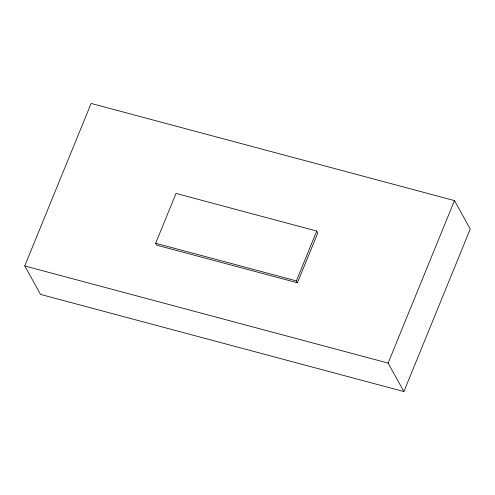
<?xml version="1.0" encoding="UTF-8"?>
<svg xmlns="http://www.w3.org/2000/svg" width="495" height="495" viewBox="0 0 495 495"><rect width="100%" height="100%" fill="white"/><g stroke="black" fill="none" stroke-linecap="round" stroke-linejoin="round"><path stroke-width="0.74" d="M24.75 265.951L91.111 103.436L454.472 200.593L470.25 229.049L403.889 391.564L40.528 294.407L24.75 265.951L388.111 363.101L403.889 391.564M155.659 243.262L176.01 193.427L316.738 231.054L317.79 232.953L297.439 282.787L156.711 245.161L155.659 243.262L296.387 280.894L297.439 282.787M296.387 280.894L316.738 231.054M388.111 363.101L454.472 200.593"/></g></svg>
